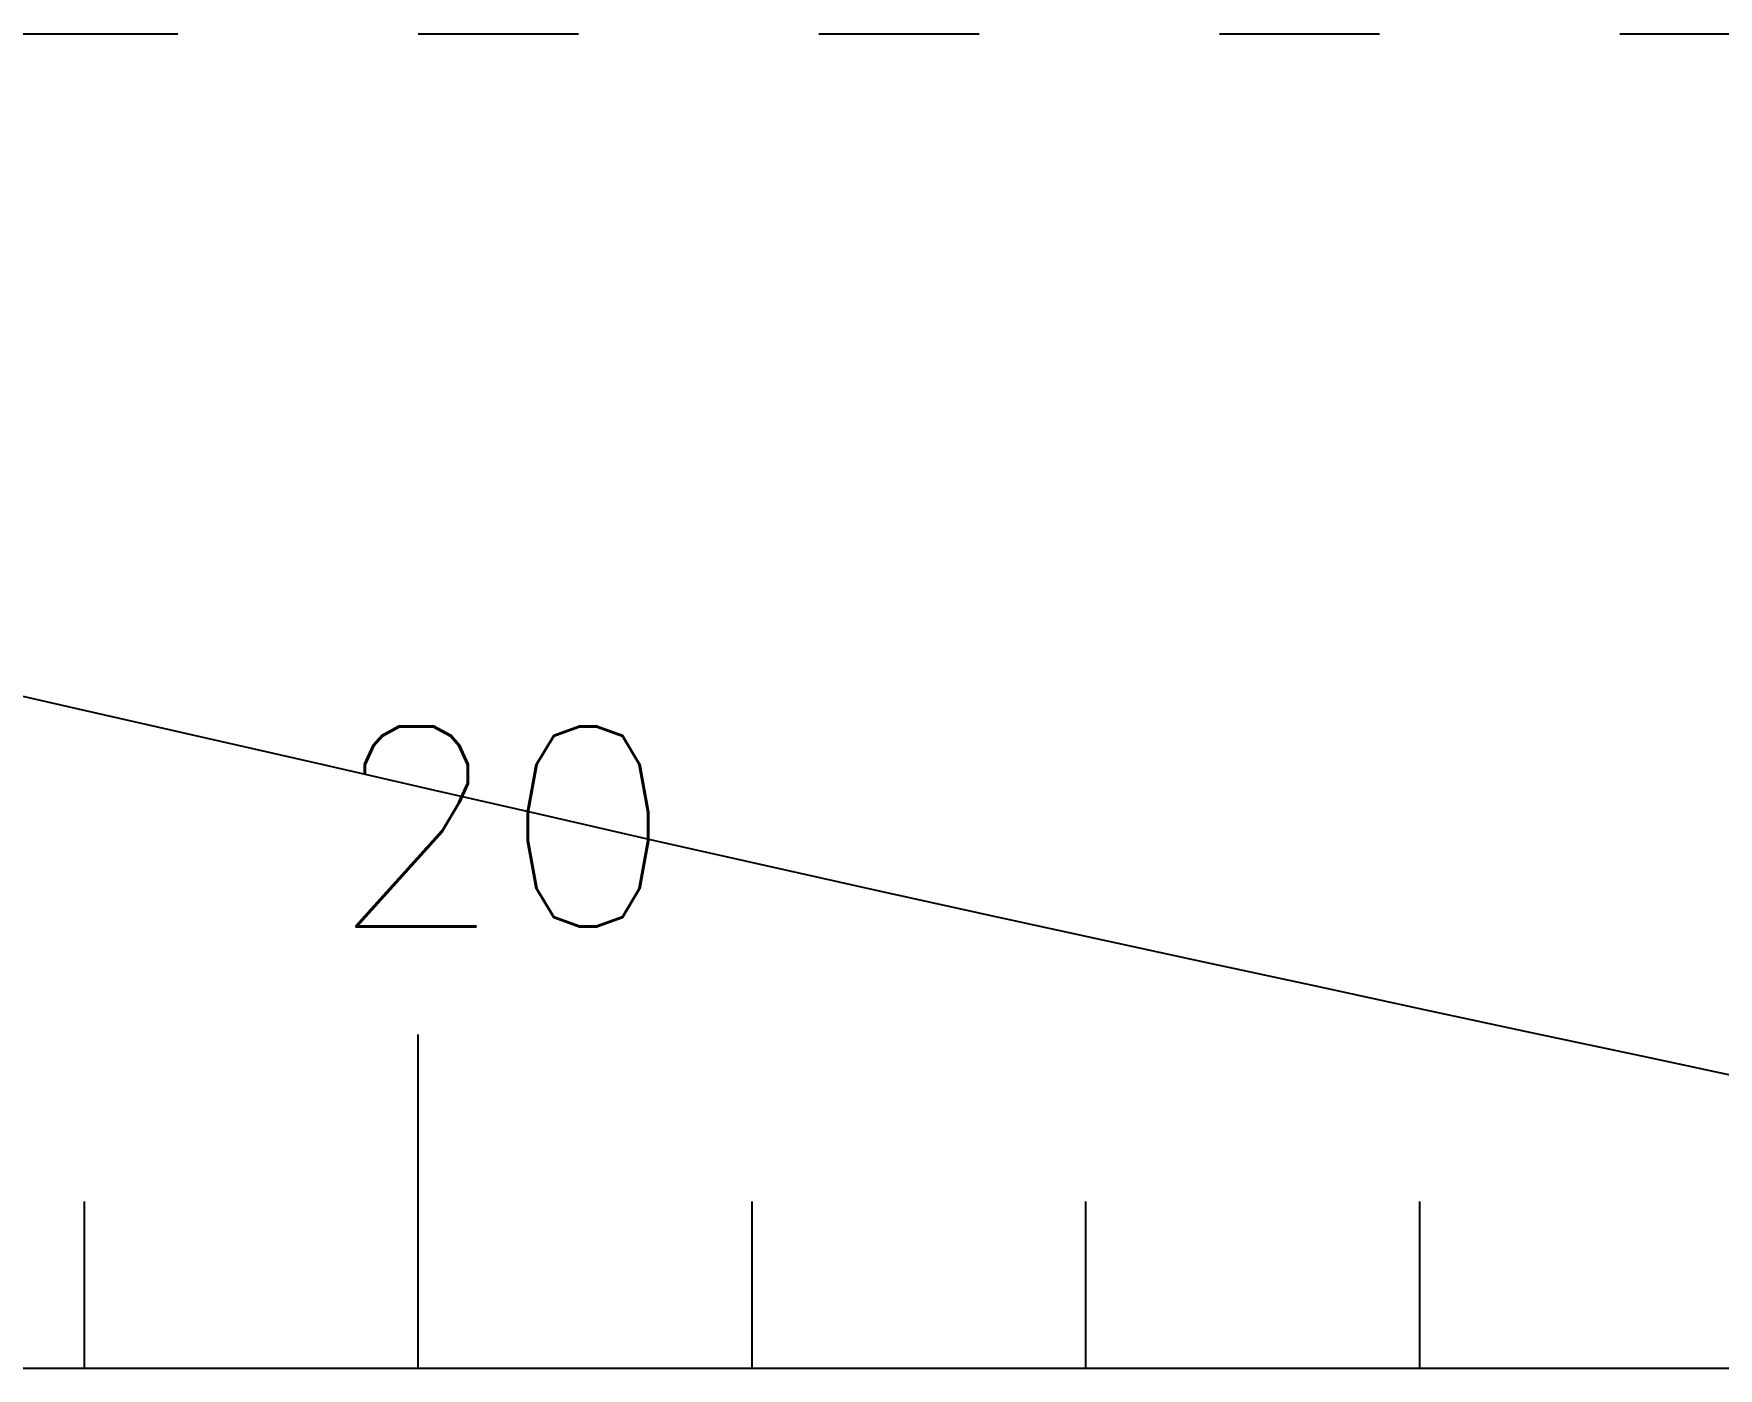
# Model space of a CAD drawing. Extents: x 766778 to 845620, y 133762 to 209800.
# Drawn here: x 780061 to 782584, y 187493 to 189493 of the extents above; entities that cross this region are included whole.
import ezdxf

# ---------------------------------------------------------------- set-up
doc = ezdxf.new("R2010")
doc.units = 0
doc.header["$MEASUREMENT"] = 0
doc.linetypes.add('ACAD_ISO03W100', pattern=[30, 12, -18])
doc.layers.get('0').update_dxf_attribs({"color": 1, "linetype": 'CONTINUOUS'})
doc.layers.add('5_16.79@3.35', color=7, linetype='CONTINUOUS', true_color=0x000000)
doc.styles.add('ROMANS', font='ROMANS')

# ---------------------------------------------------------------- blocks, each defined once
blk = doc.blocks.new('FR')
at = {"linetype": 'Continuous'}
blk.add_lwpolyline([(45439, -35188), (45439, -188)], dxfattribs=at)
at = {"color": 1, "linetype": 'Continuous'}
for points in [[(45439, -21188), (45189, -21188)], [(45439, -21688), (45189, -21688)], [(45439, -22188), (45189, -22188)], [(45439, -22688), (44939, -22688)], [(45439, -23188), (45189, -23188)]]:
    blk.add_lwpolyline(points, dxfattribs=at)
at = {"color": 7, "linetype": 'Continuous', "insert": (44477, -22819.4), "char_height": 300, "attachment_point": 1, "rotation": 90, "style": 'ROMANS'}
blk.add_mtext_dynamic_manual_height_columns('20', width=571.615, gutter_width=1, heights=[0], dxfattribs=at)
blk = doc.blocks.new('eng rm')
at = {"color": 252, "linetype": 'ACAD_ISO03W100', "ltscale": 20}
blk.add_line((777636.9, 189493), (787136.9, 189493), dxfattribs=at)

msp = doc.modelspace()

# ---------------------------------------------------------------- linework, layer by layer
at = {"layer": '5_16.79@3.35', "color": 3}
msp.add_lwpolyline([(782642.08516, 187923.83887), (782476.83321, 187959.07275), (782311.60567, 187994.42871), (782146.39962, 188029.88672), (781981.217, 188065.44824), (781816.06075, 188101.13916), (781650.94844, 188137.02295), (781485.89278, 188173.16992), (781320.90743, 188209.63721), (781156.00118, 188246.45898), (780991.18087, 188283.67139), (780826.44258, 188321.23389), (780661.74337, 188358.97363), (780497.04122, 188396.70312), (780332.3127, 188434.30811), (780167.56661, 188471.84473), (780002.82442, 188509.39404)], dxfattribs=at)

# ---------------------------------------------------------------- block references
at = {"color": 7, "linetype": 'Continuous'}
msp.add_blockref('eng rm', (0, 0), dxfattribs=at)
at = {"color": 7, "linetype": 'Continuous', "rotation": 269.9999999899608}
msp.add_blockref('FR', (803324.9465, 232931.99999), dxfattribs=at)

doc.saveas('drawing.dxf')
